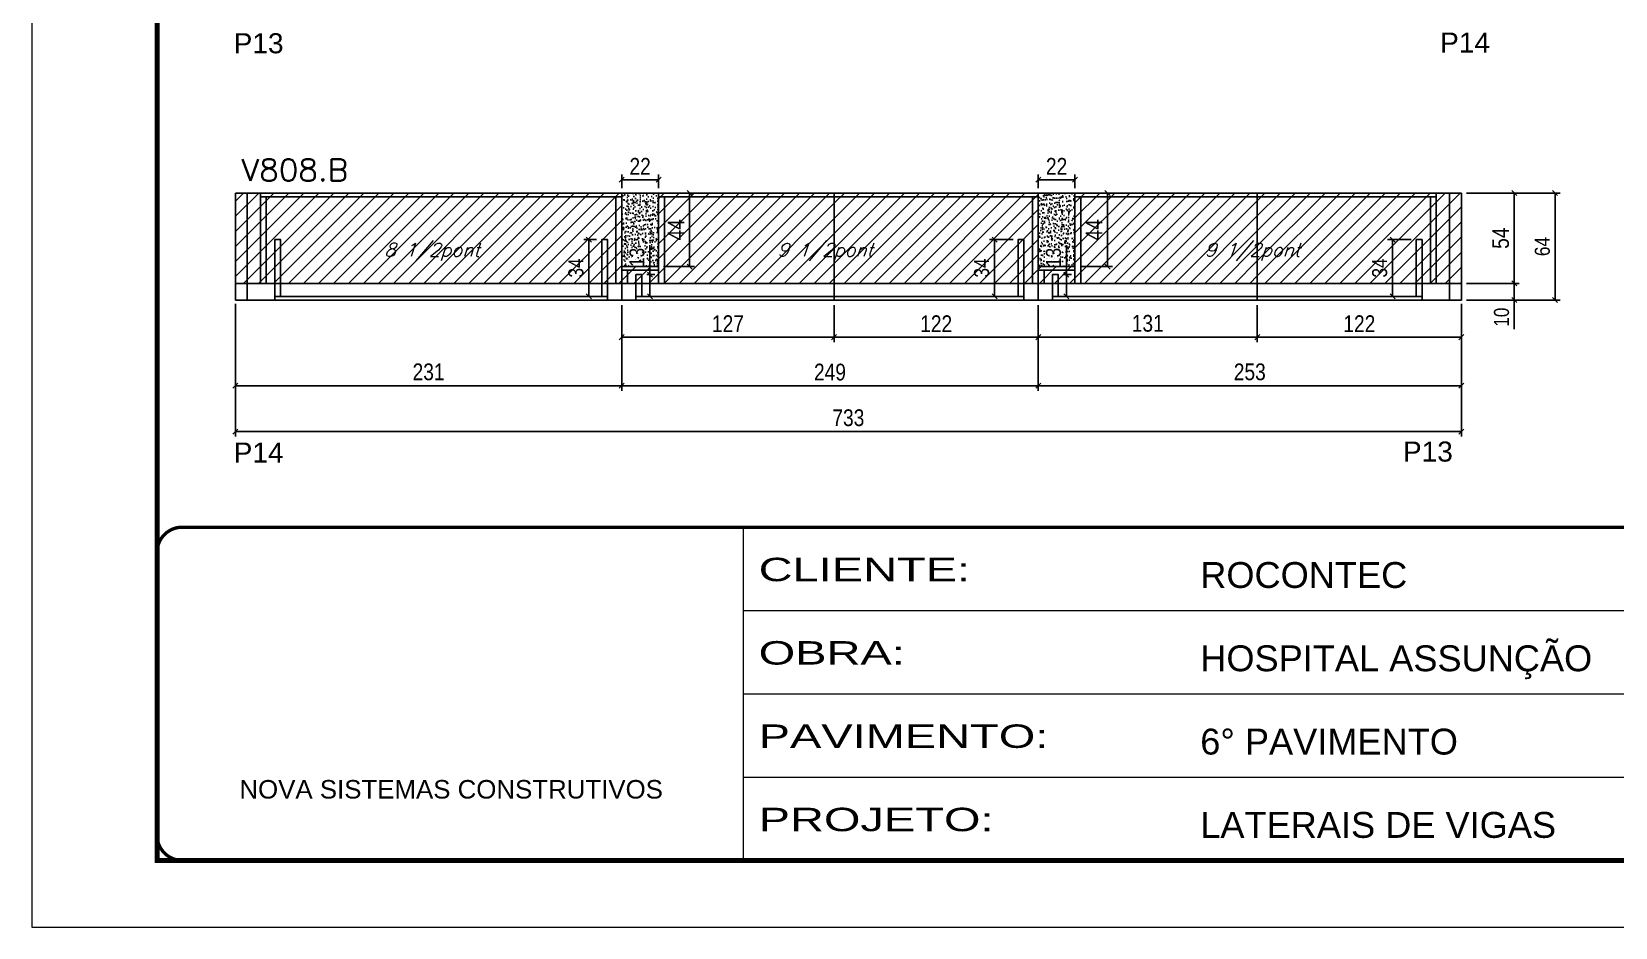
# Model space of a CAD drawing. Extents: x -20960 to -5926, y -2106 to 21915.
# Drawn here: x -12207 to -11260, y 16271 to 16807 of the extents above; entities that cross this region are included whole.
import ezdxf

# ---------------------------------------------------------------- set-up
doc = ezdxf.new("R2010")
doc.units = 0
doc.linetypes.add('CONTINUO', pattern=[0])
doc.linetypes.add('DASHED', pattern=[0.75, 0.5, -0.25])
for name, color, linetype in [('5', 5, 'Continuous'), ('COTA', 241, 'Continuous'), ('Painéis', 200, 'Continuous'), ('Reaproveitamento', 251, 'Continuous'), ('SARR_2.2x7', 40, 'Continuous'), ('SARR_3.5x7', 81, 'Continuous'), ('texto', 7, 'Continuous')]:
    doc.layers.add(name, color=color, linetype=linetype)
for name, color, linetype, lineweight in [('Folhas', 255, 'Continuous', 9), ('SARRAFO DE PRESSAO', 251, 'DASHED', 9), ('Texto Seção', 7, 'Continuous', 15)]:
    doc.layers.add(name, color=color, linetype=linetype, lineweight=lineweight)
doc.styles.add('ARIAL', font='arial.ttf')
doc.styles.add('COTA TECNICA', font='techl___.ttf', dxfattribs={"height": 10})
doc.styles.add('COTA TECNICA-50', font='techl___.ttf', dxfattribs={"height": 9})
doc.styles.add('REGUA-120', font='ROMANS.shx', dxfattribs={"height": 15})
doc.styles.add('Romans', font='romans.shx')
doc.styles.get("Standard").update_dxf_attribs({"font": 'arial.ttf'})
doc.styles.add('Tecnologia', font='')
doc.styles.get('Tecnologia').set_extended_font_data('Forgotten Futurist')
doc.dimstyles.new('COTA PAINEL-50', dxfattribs={"dimtxt": 9, "dimasz": 3, "dimexe": 3, "dimexo": 3, "dimgap": 3, "dimtad": 1, "dimdec": 1, "dimzin": 12, "dimdsep": 46, "dimtxsty": 'COTA TECNICA-50', "dimblk1": 'OBLIQUE', "dimblk2": 'OBLIQUE', "dimsah": 1, "dimcen": 0.9, "dimclrd": 4, "dimclre": 4, "dimclrt": 240, "dimadec": 1, "dimazin": 3, "dimtfac": 1, "dimtdec": 1, "dimtmove": 0, "dimatfit": 3, "dimfxl": 1, "dimtolj": 1, "dimtzin": 12, "dimarcsym": 0})
doc.dimstyles.new('PAINEL', dxfattribs={"dimtxt": 10, "dimasz": 3, "dimexe": 3, "dimexo": 3, "dimgap": 3, "dimtad": 1, "dimdec": 1, "dimzin": 12, "dimdsep": 46, "dimtxsty": 'COTA TECNICA', "dimblk1": 'OBLIQUE', "dimblk2": 'OBLIQUE', "dimsah": 1, "dimcen": 0.9, "dimclrd": 4, "dimclre": 4, "dimclrt": 240, "dimadec": 1, "dimazin": 3, "dimtfac": 1, "dimtdec": 1, "dimtmove": 0, "dimatfit": 3, "dimfxl": 1, "dimtolj": 1, "dimtzin": 12, "dimarcsym": 0})
pattern_1 = [(50, (-143529.248, -15573.5878), (5.46554007, -0.47817257), [0.5715, -6.2865]), (355, (-143529.248, -15573.588), (-1.05730264, 5.73170536), [0.4572, -5.02921753]), (100.4514447, (-143528.7924, -15573.6276), (4.40823741, 5.25353256), [0.48570026, -5.34270734]), (46.1842, (-143529.248, -15572.064), (8.13237123, -1.26126984), [0.85725, -9.42975]), (96.6355576, (-143528.57, -15572.169), (7.122124, 7.42278374), [0.7285507, -8.01406824]), (351.184151, (-143529.248, -15572.064), (7.122124, 7.42278374), [0.685799, -7.54379196]), (21, (-143528.486, -15572.4448), (4.54843174, -3.06795595), [0.5715, -6.2865]), (326, (-143528.486, -15572.445), (1.85406085, 5.52563898), [0.4572, -5.0292]), (71.451445, (-143528.107, -15572.7004), (6.40249258, 2.45768307), [0.48570026, -5.34269813]), (37.5, (-143529.2479, -15573.5878), (0.092658098, 2.536651166), [0, -4.96824, 0, -5.1054, 0, -5.04825]), (7.5, (-143529.248, -15573.5878), (2.004589875, 3.005417245), [0, -2.91084, 0, -4.85394, 0, -1.92405]), (327.5, (-143530.9472, -15573.5878), (4.067717855, -0.17186232), [0, -1.905, 0, -5.9436, 0, -7.8867]), (317.5, (-143531.709, -15573.5878), (4.44387544, 0.76279473), [0, -2.4765, 0, -3.94716, 0, -5.6007])]
pattern_2 = [(45, (-154545.2446, -16016.1105), (-4.49012806, 4.49012806), [])]

# ---------------------------------------------------------------- blocks, each defined once
blk = doc.blocks.new('9999999999')
at = {"color": 30, "linetype": 'CONTINUO'}
for p, q in [((98564.56, 34230.21), (98564.56, 34429.45)), ((98564.56, 34379.64), (99583.98, 34379.64)), ((98564.56, 34329.83), (99487.98, 34329.83)), ((98564.56, 34280.02), (99487.98, 34280.02))]:
    blk.add_line(p, q, dxfattribs=at)
at = {"color": 30, "linetype": 'CONTINUO', "const_width": 2}
blk.add_lwpolyline([(99583.98, 34230.21), (99583.98, 34414.45, 0.414214), (99568.98, 34429.45), (98228.98, 34429.45, 0.414214), (98213.98, 34414.45), (98213.98, 34245.21, 0.414214), (98228.98, 34230.21), (99583.98, 34230.21)], format="xyb", dxfattribs=at)
at = {"layer": 'Folhas'}
blk.add_lwpolyline([(98138.98, 34190.21), (99623.98, 34190.21), (99623.98, 35240.21), (98138.98, 35240.21)], close=True, dxfattribs=at)
at = {"layer": 'Folhas', "color": 30, "const_width": 3}
blk.add_lwpolyline([(98213.98, 34230.21), (99583.98, 34230.21), (99583.98, 35200.21), (98213.98, 35200.21)], close=True, dxfattribs=at)
at = {"color": 7, "linetype": 'Continuous', "ltscale": 5, "style": 'ARIAL'}
for s, height, p in [('ROCONTEC', 15.483, (98837.68, 34393.13)), ('HOSPITAL ASSUNÇÃO', 15.4829, (98837.68, 34343.32)), ('6° PAVIMENTO', 15.4829, (98837.68, 34293.51)), ('NOVA SISTEMAS CONSTRUTIVOS', 11.0592, (98263.19, 34267.21)), ('LATERAIS DE VIGAS', 15.4829, (98837.68, 34243.7))]:
    blk.add_text(s, height=height, dxfattribs=at).set_placement(p)
at = {"layer": 'Folhas', "color": 7, "style": 'Tecnologia', "width": 1.5}
for s, p in [('CLIENTE:', (98573.65, 34397.17)), ('OBRA:', (98573.65, 34347.31)), ('PAVIMENTO:', (98573.65, 34297.5)), ('PROJETO:', (98573.65, 34247.69))]:
    blk.add_text(s, height=14, dxfattribs=at).set_placement(p)
blk = doc.blocks.new('_Oblique')
at = {"color": 0, "linetype": 'ByBlock', "lineweight": -2}
blk.add_line((-0.5, -0.5), (0.5, 0.5), dxfattribs=at)
blk = doc.blocks.new('*D641')
at = {"layer": 'COTA', "color": 4, "linetype": 'ByBlock', "lineweight": -2, "transparency": 16777216}
for p, q in [((-11605.2, 16643.15), (-11605.2, 16591.94)), ((-11352.2, 16643.15), (-11352.2, 16591.94)), ((-11352.2, 16594.94), (-11605.2, 16594.94))]:
    blk.add_line(p, q, dxfattribs=at)
at = {"layer": 'Defpoints', "color": 0, "linetype": 'ByBlock', "transparency": 16777216}
for p in [(-11605.2, 16646.15), (-11352.2, 16646.15), (-11605.2, 16594.94)]:
    blk.add_point(p, dxfattribs=at)
at = {"layer": 'COTA', "color": 4, "linetype": 'ByBlock', "lineweight": -2, "transparency": 16777216, "xscale": 3, "yscale": 3, "zscale": 3, "rotation": 180}
blk.add_blockref('_Oblique', (-11605.2, 16594.94), dxfattribs=at)
at = {"layer": 'COTA', "color": 4, "linetype": 'ByBlock', "lineweight": -2, "transparency": 16777216, "xscale": 3, "yscale": 3, "zscale": 3}
blk.add_blockref('_Oblique', (-11352.2, 16594.94), dxfattribs=at)
at = {"layer": 'COTA', "color": 240, "linetype": 'ByBlock', "transparency": 16777216, "insert": (-11478.7, 16603.16), "char_height": 10, "attachment_point": 5, "style": 'COTA TECNICA'}
blk.add_mtext('\\A1;253', dxfattribs=at)
blk = doc.blocks.new('*D642')
at = {"layer": 'COTA', "color": 4, "linetype": 'ByBlock', "lineweight": -2, "transparency": 16777216}
for p, q in [((-11854.2, 16643.15), (-11854.2, 16591.94)), ((-11605.2, 16643.15), (-11605.2, 16591.94)), ((-11605.2, 16594.94), (-11854.2, 16594.94))]:
    blk.add_line(p, q, dxfattribs=at)
at = {"layer": 'Defpoints', "color": 0, "linetype": 'ByBlock', "transparency": 16777216}
for p in [(-11854.2, 16646.15), (-11605.2, 16646.15), (-11854.2, 16594.94)]:
    blk.add_point(p, dxfattribs=at)
at = {"layer": 'COTA', "color": 4, "linetype": 'ByBlock', "lineweight": -2, "transparency": 16777216, "xscale": 3, "yscale": 3, "zscale": 3, "rotation": 180}
blk.add_blockref('_Oblique', (-11854.2, 16594.94), dxfattribs=at)
at = {"layer": 'COTA', "color": 4, "linetype": 'ByBlock', "lineweight": -2, "transparency": 16777216, "xscale": 3, "yscale": 3, "zscale": 3}
blk.add_blockref('_Oblique', (-11605.2, 16594.94), dxfattribs=at)
at = {"layer": 'COTA', "color": 240, "linetype": 'ByBlock', "transparency": 16777216, "insert": (-11729.7, 16603.04), "char_height": 10, "attachment_point": 5, "style": 'COTA TECNICA'}
blk.add_mtext('\\A1;249', dxfattribs=at)
blk = doc.blocks.new('*D643')
at = {"layer": 'COTA', "color": 4, "linetype": 'ByBlock', "lineweight": -2, "transparency": 16777216}
for p, q in [((-12085.2, 16643.15), (-12085.2, 16591.94)), ((-11854.2, 16643.15), (-11854.2, 16591.94)), ((-11854.2, 16594.94), (-12085.2, 16594.94))]:
    blk.add_line(p, q, dxfattribs=at)
at = {"layer": 'Defpoints', "color": 0, "linetype": 'ByBlock', "transparency": 16777216}
for p in [(-12085.2, 16646.15), (-11854.2, 16646.15), (-12085.2, 16594.94)]:
    blk.add_point(p, dxfattribs=at)
at = {"layer": 'COTA', "color": 4, "linetype": 'ByBlock', "lineweight": -2, "transparency": 16777216, "xscale": 3, "yscale": 3, "zscale": 3, "rotation": 180}
blk.add_blockref('_Oblique', (-12085.2, 16594.94), dxfattribs=at)
at = {"layer": 'COTA', "color": 4, "linetype": 'ByBlock', "lineweight": -2, "transparency": 16777216, "xscale": 3, "yscale": 3, "zscale": 3}
blk.add_blockref('_Oblique', (-11854.2, 16594.94), dxfattribs=at)
at = {"layer": 'COTA', "color": 240, "linetype": 'ByBlock', "transparency": 16777216, "insert": (-11969.7, 16603.16), "char_height": 10, "attachment_point": 5, "style": 'COTA TECNICA'}
blk.add_mtext('\\A1;231', dxfattribs=at)
blk = doc.blocks.new('*D644')
at = {"layer": 'COTA', "color": 4, "linetype": 'ByBlock', "lineweight": -2, "transparency": 16777216}
for p, q in [((-11474.2, 16643.15), (-11474.2, 16620.96)), ((-11352.2, 16643.15), (-11352.2, 16620.96)), ((-11352.2, 16623.96), (-11474.2, 16623.96))]:
    blk.add_line(p, q, dxfattribs=at)
at = {"layer": 'Defpoints', "color": 0, "linetype": 'ByBlock', "transparency": 16777216}
for p in [(-11474.2, 16646.15), (-11352.2, 16646.15), (-11474.2, 16623.96)]:
    blk.add_point(p, dxfattribs=at)
at = {"layer": 'COTA', "color": 4, "linetype": 'ByBlock', "lineweight": -2, "transparency": 16777216, "xscale": 3, "yscale": 3, "zscale": 3, "rotation": 180}
blk.add_blockref('_Oblique', (-11474.2, 16623.96), dxfattribs=at)
at = {"layer": 'COTA', "color": 4, "linetype": 'ByBlock', "lineweight": -2, "transparency": 16777216, "xscale": 3, "yscale": 3, "zscale": 3}
blk.add_blockref('_Oblique', (-11352.2, 16623.96), dxfattribs=at)
at = {"layer": 'COTA', "color": 240, "linetype": 'ByBlock', "transparency": 16777216, "insert": (-11413.2, 16632.02), "char_height": 10, "attachment_point": 5, "style": 'COTA TECNICA'}
blk.add_mtext('\\A1;122', dxfattribs=at)
blk = doc.blocks.new('*D645')
at = {"layer": 'COTA', "color": 4, "linetype": 'ByBlock', "lineweight": -2, "transparency": 16777216}
for p, q in [((-11605.2, 16643.15), (-11605.2, 16620.96)), ((-11474.2, 16643.15), (-11474.2, 16620.96)), ((-11474.2, 16623.96), (-11605.2, 16623.96))]:
    blk.add_line(p, q, dxfattribs=at)
at = {"layer": 'Defpoints', "color": 0, "linetype": 'ByBlock', "transparency": 16777216}
for p in [(-11605.2, 16646.15), (-11474.2, 16646.15), (-11605.2, 16623.96)]:
    blk.add_point(p, dxfattribs=at)
at = {"layer": 'COTA', "color": 4, "linetype": 'ByBlock', "lineweight": -2, "transparency": 16777216, "xscale": 3, "yscale": 3, "zscale": 3, "rotation": 180}
blk.add_blockref('_Oblique', (-11605.2, 16623.96), dxfattribs=at)
at = {"layer": 'COTA', "color": 4, "linetype": 'ByBlock', "lineweight": -2, "transparency": 16777216, "xscale": 3, "yscale": 3, "zscale": 3}
blk.add_blockref('_Oblique', (-11474.2, 16623.96), dxfattribs=at)
at = {"layer": 'COTA', "color": 240, "linetype": 'ByBlock', "transparency": 16777216, "insert": (-11539.7, 16632.18), "char_height": 10, "attachment_point": 5, "style": 'COTA TECNICA'}
blk.add_mtext('\\A1;131', dxfattribs=at)
blk = doc.blocks.new('*D646')
at = {"layer": 'COTA', "color": 4, "linetype": 'ByBlock', "lineweight": -2, "transparency": 16777216}
for p, q in [((-11727.2, 16643.15), (-11727.2, 16620.96)), ((-11605.2, 16643.15), (-11605.2, 16620.96)), ((-11605.2, 16623.96), (-11727.2, 16623.96))]:
    blk.add_line(p, q, dxfattribs=at)
at = {"layer": 'Defpoints', "color": 0, "linetype": 'ByBlock', "transparency": 16777216}
for p in [(-11727.2, 16646.15), (-11605.2, 16646.15), (-11727.2, 16623.96)]:
    blk.add_point(p, dxfattribs=at)
at = {"layer": 'COTA', "color": 4, "linetype": 'ByBlock', "lineweight": -2, "transparency": 16777216, "xscale": 3, "yscale": 3, "zscale": 3, "rotation": 180}
blk.add_blockref('_Oblique', (-11727.2, 16623.96), dxfattribs=at)
at = {"layer": 'COTA', "color": 4, "linetype": 'ByBlock', "lineweight": -2, "transparency": 16777216, "xscale": 3, "yscale": 3, "zscale": 3}
blk.add_blockref('_Oblique', (-11605.2, 16623.96), dxfattribs=at)
at = {"layer": 'COTA', "color": 240, "linetype": 'ByBlock', "transparency": 16777216, "insert": (-11666.2, 16632.02), "char_height": 10, "attachment_point": 5, "style": 'COTA TECNICA'}
blk.add_mtext('\\A1;122', dxfattribs=at)
blk = doc.blocks.new('*D647')
at = {"layer": 'COTA', "color": 4, "linetype": 'ByBlock', "lineweight": -2, "transparency": 16777216}
for p, q in [((-11854.2, 16643.15), (-11854.2, 16620.96)), ((-11727.2, 16643.15), (-11727.2, 16620.96)), ((-11727.2, 16623.96), (-11854.2, 16623.96))]:
    blk.add_line(p, q, dxfattribs=at)
at = {"layer": 'Defpoints', "color": 0, "linetype": 'ByBlock', "transparency": 16777216}
for p in [(-11854.2, 16646.15), (-11727.2, 16646.15), (-11854.2, 16623.96)]:
    blk.add_point(p, dxfattribs=at)
at = {"layer": 'COTA', "color": 4, "linetype": 'ByBlock', "lineweight": -2, "transparency": 16777216, "xscale": 3, "yscale": 3, "zscale": 3, "rotation": 180}
blk.add_blockref('_Oblique', (-11854.2, 16623.96), dxfattribs=at)
at = {"layer": 'COTA', "color": 4, "linetype": 'ByBlock', "lineweight": -2, "transparency": 16777216, "xscale": 3, "yscale": 3, "zscale": 3}
blk.add_blockref('_Oblique', (-11727.2, 16623.96), dxfattribs=at)
at = {"layer": 'COTA', "color": 240, "linetype": 'ByBlock', "transparency": 16777216, "insert": (-11790.7, 16632.04), "char_height": 10, "attachment_point": 5, "style": 'COTA TECNICA'}
blk.add_mtext('\\A1;127', dxfattribs=at)
blk = doc.blocks.new('*D648')
at = {"layer": 'COTA', "color": 4, "linetype": 'ByBlock', "lineweight": -2, "transparency": 16777216}
for p, q in [((-11829.2, 16710.15), (-11810.6, 16710.15)), ((-11813.6, 16710.15), (-11813.6, 16666.15)), ((-11829.2, 16666.15), (-11810.6, 16666.15))]:
    blk.add_line(p, q, dxfattribs=at)
at = {"layer": 'Defpoints', "color": 0, "linetype": 'ByBlock', "transparency": 16777216}
for p in [(-11832.2, 16710.15), (-11832.2, 16666.15), (-11813.6, 16666.15)]:
    blk.add_point(p, dxfattribs=at)
at = {"layer": 'COTA', "color": 4, "linetype": 'ByBlock', "lineweight": -2, "transparency": 16777216, "xscale": 3, "yscale": 3, "zscale": 3}
for p, rotation in [((-11813.6, 16710.15), 90), ((-11813.6, 16666.15), 270)]:
    blk.add_blockref('_Oblique', p, dxfattribs=dict(at, rotation=rotation))
at = {"layer": 'COTA', "color": 240, "linetype": 'ByBlock', "transparency": 16777216, "insert": (-11821.68, 16688.15), "char_height": 10, "attachment_point": 5, "rotation": 90, "style": 'COTA TECNICA'}
blk.add_mtext('\\A1;44', dxfattribs=at)
blk = doc.blocks.new('*D649')
at = {"layer": 'COTA', "color": 4, "linetype": 'ByBlock', "lineweight": -2, "transparency": 16777216}
for p, q in [((-11580.2, 16710.15), (-11560.76, 16710.15)), ((-11563.76, 16710.15), (-11563.76, 16666.15)), ((-11580.2, 16666.15), (-11560.76, 16666.15))]:
    blk.add_line(p, q, dxfattribs=at)
at = {"layer": 'Defpoints', "color": 0, "linetype": 'ByBlock', "transparency": 16777216}
for p in [(-11583.2, 16710.15), (-11583.2, 16666.15), (-11563.76, 16666.15)]:
    blk.add_point(p, dxfattribs=at)
at = {"layer": 'COTA', "color": 4, "linetype": 'ByBlock', "lineweight": -2, "transparency": 16777216, "xscale": 3, "yscale": 3, "zscale": 3}
for p, rotation in [((-11563.76, 16710.15), 90), ((-11563.76, 16666.15), 270)]:
    blk.add_blockref('_Oblique', p, dxfattribs=dict(at, rotation=rotation))
at = {"layer": 'COTA', "color": 240, "linetype": 'ByBlock', "transparency": 16777216, "insert": (-11571.84, 16688.15), "char_height": 10, "attachment_point": 5, "rotation": 90, "style": 'COTA TECNICA'}
blk.add_mtext('\\A1;44', dxfattribs=at)
blk = doc.blocks.new('*D650')
at = {"layer": 'COTA', "color": 4, "linetype": 'ByBlock', "lineweight": -2, "transparency": 16777216}
for p, q in [((-11349.2, 16710.15), (-11317.56, 16710.15)), ((-11320.56, 16710.15), (-11320.56, 16656.15)), ((-11349.2, 16656.15), (-11317.56, 16656.15))]:
    blk.add_line(p, q, dxfattribs=at)
at = {"layer": 'Defpoints', "color": 0, "linetype": 'ByBlock', "transparency": 16777216}
for p in [(-11352.2, 16710.15), (-11352.2, 16656.15), (-11320.56, 16656.15)]:
    blk.add_point(p, dxfattribs=at)
at = {"layer": 'COTA', "color": 4, "linetype": 'ByBlock', "lineweight": -2, "transparency": 16777216, "xscale": 3, "yscale": 3, "zscale": 3}
for p, rotation in [((-11320.56, 16710.15), 90), ((-11320.56, 16656.15), 270)]:
    blk.add_blockref('_Oblique', p, dxfattribs=dict(at, rotation=rotation))
at = {"layer": 'COTA', "color": 240, "linetype": 'ByBlock', "transparency": 16777216, "insert": (-11328.67, 16683.15), "char_height": 10, "attachment_point": 5, "rotation": 90, "style": 'COTA TECNICA'}
blk.add_mtext('\\A1;54', dxfattribs=at)
blk = doc.blocks.new('*D670')
at = {"layer": 'COTA', "color": 4, "lineweight": -2, "transparency": 16777216}
for p, q in [((-11854.2, 16713.15), (-11854.2, 16721.13)), ((-11832.2, 16718.13), (-11854.2, 16718.13)), ((-11832.2, 16713.15), (-11832.2, 16721.13))]:
    blk.add_line(p, q, dxfattribs=at)
at = {"layer": 'Defpoints', "color": 0, "transparency": 16777216}
for p in [(-11854.2, 16718.13), (-11854.2, 16710.15), (-11832.2, 16710.15)]:
    blk.add_point(p, dxfattribs=at)
at = {"layer": 'COTA', "color": 4, "lineweight": -2, "transparency": 16777216, "xscale": 3, "yscale": 3, "zscale": 3, "rotation": 180}
blk.add_blockref('_Oblique', (-11854.2, 16718.13), dxfattribs=at)
at = {"layer": 'COTA', "color": 4, "lineweight": -2, "transparency": 16777216, "xscale": 3, "yscale": 3, "zscale": 3}
blk.add_blockref('_Oblique', (-11832.2, 16718.13), dxfattribs=at)
at = {"layer": 'COTA', "color": 240, "transparency": 16777216, "insert": (-11843.2, 16726.13), "char_height": 10, "attachment_point": 5, "style": 'COTA TECNICA'}
blk.add_mtext('\\A1;22', dxfattribs=at)
blk = doc.blocks.new('*D671')
at = {"layer": 'COTA', "color": 4, "lineweight": -2, "transparency": 16777216}
for p, q in [((-11605.2, 16713.15), (-11605.2, 16721.13)), ((-11583.2, 16718.13), (-11605.2, 16718.13)), ((-11583.2, 16713.15), (-11583.2, 16721.13))]:
    blk.add_line(p, q, dxfattribs=at)
at = {"layer": 'Defpoints', "color": 0, "transparency": 16777216}
for p in [(-11605.2, 16718.13), (-11605.2, 16710.15), (-11583.2, 16710.15)]:
    blk.add_point(p, dxfattribs=at)
at = {"layer": 'COTA', "color": 4, "lineweight": -2, "transparency": 16777216, "xscale": 3, "yscale": 3, "zscale": 3, "rotation": 180}
blk.add_blockref('_Oblique', (-11605.2, 16718.13), dxfattribs=at)
at = {"layer": 'COTA', "color": 4, "lineweight": -2, "transparency": 16777216, "xscale": 3, "yscale": 3, "zscale": 3}
blk.add_blockref('_Oblique', (-11583.2, 16718.13), dxfattribs=at)
at = {"layer": 'COTA', "color": 240, "transparency": 16777216, "insert": (-11594.2, 16726.13), "char_height": 10, "attachment_point": 5, "style": 'COTA TECNICA'}
blk.add_mtext('\\A1;22', dxfattribs=at)
blk = doc.blocks.new('*D654')
at = {"layer": 'COTA', "color": 4, "lineweight": -2, "ltscale": 25, "transparency": 16777216}
for p, q in [((-12085.2, 16643.88), (-12085.2, 16564.51)), ((-11352.2, 16643.88), (-11352.2, 16564.51)), ((-12085.2, 16567.51), (-11352.2, 16567.51))]:
    blk.add_line(p, q, dxfattribs=at)
at = {"layer": 'Defpoints', "color": 0, "ltscale": 25, "transparency": 16777216}
for p in [(-12085.2, 16646.88), (-11352.2, 16646.88), (-11352.2, 16567.51)]:
    blk.add_point(p, dxfattribs=at)
at = {"layer": 'COTA', "color": 4, "lineweight": -2, "ltscale": 25, "transparency": 16777216, "xscale": 3, "yscale": 3, "zscale": 3, "rotation": 180}
blk.add_blockref('_Oblique', (-12085.2, 16567.51), dxfattribs=at)
at = {"layer": 'COTA', "color": 4, "lineweight": -2, "ltscale": 25, "transparency": 16777216, "xscale": 3, "yscale": 3, "zscale": 3}
blk.add_blockref('_Oblique', (-11352.2, 16567.51), dxfattribs=at)
at = {"layer": 'COTA', "color": 240, "ltscale": 25, "transparency": 16777216, "insert": (-11718.7, 16575.73), "char_height": 10, "attachment_point": 5, "style": 'COTA TECNICA'}
blk.add_mtext('\\A1;733', dxfattribs=at)
blk = doc.blocks.new('*D675')
at = {"layer": 'COTA', "color": 4, "lineweight": -2, "transparency": 16777216}
for p, q in [((-11869.2, 16682.35), (-11876.87, 16682.35)), ((-11873.87, 16682.35), (-11873.87, 16648.35)), ((-11869.2, 16648.35), (-11876.87, 16648.35))]:
    blk.add_line(p, q, dxfattribs=at)
at = {"layer": 'Defpoints', "color": 0, "transparency": 16777216}
for p in [(-11866.2, 16682.35), (-11873.87, 16648.35), (-11866.2, 16648.35)]:
    blk.add_point(p, dxfattribs=at)
at = {"layer": 'COTA', "color": 4, "lineweight": -2, "transparency": 16777216, "xscale": 3, "yscale": 3, "zscale": 3}
for p, rotation in [((-11873.87, 16682.35), 90), ((-11873.87, 16648.35), 270)]:
    blk.add_blockref('_Oblique', p, dxfattribs=dict(at, rotation=rotation))
at = {"layer": 'COTA', "color": 240, "transparency": 16777216, "insert": (-11881.57, 16665.35), "char_height": 9, "attachment_point": 5, "rotation": 90, "style": 'COTA TECNICA-50'}
blk.add_mtext('\\A1;34', dxfattribs=at)
blk = doc.blocks.new('*D676')
at = {"layer": 'COTA', "color": 4, "lineweight": -2, "transparency": 16777216}
for p, q in [((-11837.36, 16661.35), (-11837.36, 16678.92)), ((-11839.2, 16661.35), (-11834.36, 16661.35)), ((-11837.36, 16648.35), (-11837.36, 16661.35)), ((-11839.2, 16648.35), (-11834.36, 16648.35))]:
    blk.add_line(p, q, dxfattribs=at)
at = {"layer": 'Defpoints', "color": 0, "transparency": 16777216}
for p in [(-11842.2, 16661.35), (-11837.36, 16661.35), (-11842.2, 16648.35)]:
    blk.add_point(p, dxfattribs=at)
at = {"layer": 'COTA', "color": 4, "lineweight": -2, "transparency": 16777216, "xscale": 3, "yscale": 3, "zscale": 3}
for p, rotation in [((-11837.36, 16661.35), 90), ((-11837.36, 16648.35), 270)]:
    blk.add_blockref('_Oblique', p, dxfattribs=dict(at, rotation=rotation))
at = {"layer": 'COTA', "color": 240, "transparency": 16777216, "insert": (-11845.05, 16671.64), "char_height": 9, "attachment_point": 5, "rotation": 90, "style": 'COTA TECNICA-50'}
blk.add_mtext('\\A1;13', dxfattribs=at)
blk = doc.blocks.new('*D677')
at = {"layer": 'COTA', "color": 4, "lineweight": -2, "transparency": 16777216}
for p, q in [((-11620.2, 16682.35), (-11634.3, 16682.35)), ((-11631.3, 16648.35), (-11631.3, 16682.35)), ((-11620.2, 16648.35), (-11634.3, 16648.35))]:
    blk.add_line(p, q, dxfattribs=at)
at = {"layer": 'Defpoints', "color": 0, "transparency": 16777216}
for p in [(-11631.3, 16682.35), (-11617.2, 16682.35), (-11617.2, 16648.35)]:
    blk.add_point(p, dxfattribs=at)
at = {"layer": 'COTA', "color": 4, "lineweight": -2, "transparency": 16777216, "xscale": 3, "yscale": 3, "zscale": 3}
for p, rotation in [((-11631.3, 16682.35), 90), ((-11631.3, 16648.35), 270)]:
    blk.add_blockref('_Oblique', p, dxfattribs=dict(at, rotation=rotation))
at = {"layer": 'COTA', "color": 240, "transparency": 16777216, "insert": (-11639, 16665.35), "char_height": 9, "attachment_point": 5, "rotation": 90, "style": 'COTA TECNICA-50'}
blk.add_mtext('\\A1;34', dxfattribs=at)
blk = doc.blocks.new('*D678')
at = {"layer": 'COTA', "color": 4, "lineweight": -2, "transparency": 16777216}
for p, q in [((-11588.36, 16661.35), (-11588.36, 16678.92)), ((-11590.2, 16661.35), (-11585.36, 16661.35)), ((-11588.36, 16648.35), (-11588.36, 16661.35)), ((-11590.2, 16648.35), (-11585.36, 16648.35))]:
    blk.add_line(p, q, dxfattribs=at)
at = {"layer": 'Defpoints', "color": 0, "transparency": 16777216}
for p in [(-11593.2, 16661.35), (-11588.36, 16661.35), (-11593.2, 16648.35)]:
    blk.add_point(p, dxfattribs=at)
at = {"layer": 'COTA', "color": 4, "lineweight": -2, "transparency": 16777216, "xscale": 3, "yscale": 3, "zscale": 3}
for p, rotation in [((-11588.36, 16661.35), 90), ((-11588.36, 16648.35), 270)]:
    blk.add_blockref('_Oblique', p, dxfattribs=dict(at, rotation=rotation))
at = {"layer": 'COTA', "color": 240, "transparency": 16777216, "insert": (-11596.05, 16671.64), "char_height": 9, "attachment_point": 5, "rotation": 90, "style": 'COTA TECNICA-50'}
blk.add_mtext('\\A1;13', dxfattribs=at)
blk = doc.blocks.new('*D679')
at = {"layer": 'COTA', "color": 4, "lineweight": -2, "transparency": 16777216}
for p, q in [((-11382.2, 16682.35), (-11396.3, 16682.35)), ((-11393.3, 16648.35), (-11393.3, 16682.35)), ((-11382.2, 16648.35), (-11396.3, 16648.35))]:
    blk.add_line(p, q, dxfattribs=at)
at = {"layer": 'Defpoints', "color": 0, "transparency": 16777216}
for p in [(-11393.3, 16682.35), (-11379.2, 16682.35), (-11379.2, 16648.35)]:
    blk.add_point(p, dxfattribs=at)
at = {"layer": 'COTA', "color": 4, "lineweight": -2, "transparency": 16777216, "xscale": 3, "yscale": 3, "zscale": 3}
for p, rotation in [((-11393.3, 16682.35), 90), ((-11393.3, 16648.35), 270)]:
    blk.add_blockref('_Oblique', p, dxfattribs=dict(at, rotation=rotation))
at = {"layer": 'COTA', "color": 240, "transparency": 16777216, "insert": (-11401, 16665.35), "char_height": 9, "attachment_point": 5, "rotation": 90, "style": 'COTA TECNICA-50'}
blk.add_mtext('\\A1;34', dxfattribs=at)
blk = doc.blocks.new('*D680')
at = {"layer": 'COTA', "color": 4, "lineweight": -2, "transparency": 16777216}
for p, q in [((-11349.2, 16656.15), (-11317.56, 16656.15)), ((-11320.56, 16656.15), (-11320.56, 16646.15)), ((-11349.2, 16646.15), (-11317.56, 16646.15)), ((-11320.56, 16646.15), (-11320.56, 16628.67))]:
    blk.add_line(p, q, dxfattribs=at)
at = {"layer": 'Defpoints', "color": 0, "transparency": 16777216}
for p in [(-11352.2, 16656.15), (-11352.2, 16646.15), (-11320.56, 16646.15)]:
    blk.add_point(p, dxfattribs=at)
at = {"layer": 'COTA', "color": 4, "lineweight": -2, "transparency": 16777216, "xscale": 3, "yscale": 3, "zscale": 3}
for p, rotation in [((-11320.56, 16656.15), 90), ((-11320.56, 16646.15), 270)]:
    blk.add_blockref('_Oblique', p, dxfattribs=dict(at, rotation=rotation))
at = {"layer": 'COTA', "color": 240, "transparency": 16777216, "insert": (-11328.15, 16635.91), "char_height": 9, "attachment_point": 5, "rotation": 90, "style": 'COTA TECNICA-50'}
blk.add_mtext('\\A1;10', dxfattribs=at)
blk = doc.blocks.new('*D655')
at = {"layer": 'COTA', "color": 4, "lineweight": -2, "transparency": 16777216}
for p, q in [((-11349.2, 16710.15), (-11293.14, 16710.15)), ((-11296.14, 16646.15), (-11296.14, 16710.15)), ((-11349.2, 16646.15), (-11293.14, 16646.15))]:
    blk.add_line(p, q, dxfattribs=at)
at = {"layer": 'Defpoints', "color": 0, "transparency": 16777216}
for p in [(-11352.2, 16710.15), (-11296.14, 16710.15), (-11352.2, 16646.15)]:
    blk.add_point(p, dxfattribs=at)
at = {"layer": 'COTA', "color": 4, "lineweight": -2, "transparency": 16777216, "xscale": 3, "yscale": 3, "zscale": 3}
for p, rotation in [((-11296.14, 16710.15), 90), ((-11296.14, 16646.15), 270)]:
    blk.add_blockref('_Oblique', p, dxfattribs=dict(at, rotation=rotation))
at = {"layer": 'COTA', "color": 240, "transparency": 16777216, "insert": (-11303.73, 16678.15), "char_height": 9, "attachment_point": 5, "rotation": 90, "style": 'COTA TECNICA-50'}
blk.add_mtext('\\A1;64', dxfattribs=at)

msp = doc.modelspace()

# ---------------------------------------------------------------- hatches: boundary and pattern name
at = {"layer": 'COTA', "linetype": 'ByBlock'}
h = msp.add_hatch(dxfattribs=at)
h.set_pattern_fill('AR-CONC', color=256, scale=0.03)
h.set_pattern_definition(pattern_1)
h.paths.add_polyline_path([(-11854.2, 16710.15), (-11832.2, 16710.15), (-11832.2, 16666.15), (-11854.2, 16666.15), (-11854.2, 16666.15)])
h = msp.add_hatch(dxfattribs=at)
h.set_pattern_fill('AR-CONC', color=256, scale=0.03)
h.set_pattern_definition(pattern_1)
h.paths.add_polyline_path([(-11605.2, 16666.15), (-11583.2, 16666.15), (-11583.2, 16710.15), (-11605.2, 16710.15)])
at = {"layer": 'Reaproveitamento', "linetype": 'ByBlock'}
h = msp.add_hatch(dxfattribs=at)
h.set_pattern_fill('ANSI31', color=256, scale=2)
h.set_pattern_definition(pattern_2)
h.paths.add_polyline_path([(-11858.2, 16656.15), (-11854.2, 16656.15), (-11854.2, 16710.15), (-12085.2, 16710.15), (-12085.2, 16656.15)])
h = msp.add_hatch(dxfattribs=at)
h.set_pattern_fill('ANSI31', color=256, scale=2)
h.set_pattern_definition(pattern_2)
h.paths.add_polyline_path([(-11854.2, 16656.15), (-11727.2, 16656.15), (-11727.2, 16710.15), (-11832.2, 16710.15), (-11832.2, 16666.15), (-11854.2, 16666.15)])
h = msp.add_hatch(dxfattribs=at)
h.set_pattern_fill('ANSI31', color=256, scale=2)
h.set_pattern_definition(pattern_2)
h.paths.add_polyline_path([(-11727.2, 16656.15), (-11605.2, 16656.15), (-11605.2, 16710.15), (-11727.2, 16710.15)])
h = msp.add_hatch(dxfattribs=at)
h.set_pattern_fill('ANSI31', color=256, scale=2)
h.set_pattern_definition(pattern_2)
h.paths.add_polyline_path([(-11605.2, 16656.15), (-11474.2, 16656.15), (-11474.2, 16710.15), (-11583.2, 16710.15), (-11583.2, 16666.15), (-11605.2, 16666.15)])
h = msp.add_hatch(dxfattribs=at)
h.set_pattern_fill('ANSI31', color=256, scale=2)
h.set_pattern_definition(pattern_2)
h.paths.add_polyline_path([(-11474.2, 16656.15), (-11352.2, 16656.15), (-11352.2, 16710.15), (-11474.2, 16710.15)])

# ---------------------------------------------------------------- linework, layer by layer
at = {"layer": 'COTA', "linetype": 'ByBlock'}
for p, q in [((-11832.2, 16710.15), (-11854.2, 16710.15)), ((-11583.2, 16710.15), (-11605.2, 16710.15))]:
    msp.add_line(p, q, dxfattribs=at)
at = {"layer": 'Painéis', "linetype": 'ByBlock'}
for p, q in [((-12085.2, 16646.15), (-12085.2, 16710.15)), ((-12085.2, 16710.15), (-11854.2, 16710.15)), ((-11854.2, 16710.15), (-11854.2, 16666.15)), ((-11832.2, 16710.15), (-11605.2, 16710.15)), ((-11832.2, 16710.15), (-11832.2, 16666.15)), ((-11727.2, 16710.15), (-11727.2, 16646.15)), ((-11605.2, 16710.15), (-11605.2, 16666.15)), ((-11583.2, 16710.15), (-11352.2, 16710.15)), ((-11583.2, 16710.15), (-11583.2, 16666.15)), ((-11474.2, 16710.15), (-11474.2, 16646.15)), ((-11352.2, 16710.15), (-11352.2, 16646.15)), ((-11832.2, 16666.15), (-11854.2, 16666.15)), ((-11854.2, 16666.15), (-11854.2, 16646.15)), ((-11583.2, 16666.15), (-11605.2, 16666.15)), ((-11605.2, 16666.15), (-11605.2, 16646.15)), ((-11854.2, 16656.15), (-12085.2, 16656.15)), ((-11605.2, 16656.15), (-11858.2, 16656.15)), ((-11352.2, 16656.15), (-11605.2, 16656.15)), ((-11352.2, 16646.15), (-12085.2, 16646.15))]:
    msp.add_line(p, q, dxfattribs=at)
at = {"layer": 'SARR_2.2x7', "linetype": 'Continuous'}
for p, q in [((-12078.2, 16710.15), (-12078.2, 16656.15)), ((-12070.2, 16707.95), (-11854.2, 16707.95)), ((-11832.2, 16707.95), (-11605.2, 16707.95)), ((-11583.2, 16707.95), (-11367.2, 16707.95)), ((-11359.2, 16710.15), (-11359.2, 16656.15)), ((-12078.2, 16656.15), (-12078.2, 16646.15)), ((-11854.2, 16663.95), (-11832.2, 16663.95)), ((-11605.2, 16663.95), (-11583.2, 16663.95)), ((-11359.2, 16656.15), (-11359.2, 16646.15))]:
    msp.add_line(p, q, dxfattribs=at)
at = {"layer": 'SARR_2.2x7', "linetype": 'Continuous', "ltscale": 50}
for p, q in [((-12061.7, 16648.35), (-11862.7, 16648.35)), ((-11845.7, 16648.35), (-11613.7, 16648.35)), ((-11375.7, 16648.35), (-11596.7, 16648.35))]:
    msp.add_line(p, q, dxfattribs=at)
at = {"layer": 'SARR_3.5x7'}
for p, q in [((-12070.2, 16710.15), (-12070.2, 16656.15)), ((-12066.7, 16707.95), (-12066.7, 16656.15)), ((-11857.7, 16707.95), (-11857.7, 16656.15)), ((-11828.7, 16707.95), (-11828.7, 16656.15)), ((-11608.7, 16707.95), (-11608.7, 16656.15)), ((-11579.7, 16707.95), (-11579.7, 16656.15)), ((-11370.7, 16707.95), (-11370.7, 16656.15)), ((-11367.2, 16710.15), (-11367.2, 16656.15)), ((-11832.2, 16666.15), (-11832.2, 16656.15)), ((-11583.2, 16666.15), (-11583.2, 16656.15)), ((-11850.7, 16663.95), (-11850.7, 16656.15)), ((-11601.7, 16663.95), (-11601.7, 16656.15))]:
    msp.add_line(p, q, dxfattribs=at)
for points in [[(-12058.2, 16648.35), (-12058.2, 16682.35), (-12061.7, 16682.35), (-12061.7, 16646.15)], [(-11866.2, 16648.35), (-11866.2, 16682.35), (-11862.7, 16682.35), (-11862.7, 16646.15)], [(-11617.2, 16648.35), (-11617.2, 16682.35), (-11613.7, 16682.35), (-11613.7, 16646.15)], [(-11379.2, 16648.35), (-11379.2, 16682.35), (-11375.7, 16682.35), (-11375.7, 16646.15)], [(-11842.2, 16648.35), (-11842.2, 16661.35), (-11845.7, 16661.35), (-11845.7, 16646.15)], [(-11593.2, 16648.35), (-11593.2, 16661.35), (-11596.7, 16661.35), (-11596.7, 16646.15)]]:
    msp.add_lwpolyline(points, dxfattribs=at)

# ---------------------------------------------------------------- block references
at = {"layer": 'SARRAFO DE PRESSAO', "color": 6, "linetype": 'ByBlock'}
msp.add_blockref('9999999999', (-110345.98, -17919.11), dxfattribs=at)

# ---------------------------------------------------------------- texts
at = {"layer": '5', "linetype": 'Continuous'}
for s, p in [('P13', (-12086.22, 16793.71)), ('P14', (-11364.89, 16794.11)), ('P14', (-12086.22, 16548.97)), ('P13', (-11387.12, 16549.57))]:
    msp.add_text(s, height=12, rotation=0.00004, dxfattribs=at).set_placement(p)
at = {"layer": 'texto', "color": 2, "char_height": 8, "attachment_point": 5, "style": 'Romans'}
for s, insert in [('{\\Q19;\\C256;8 1/2pont}', (-11967.66, 16674.91)), ('{\\Q19;\\C256;9 1/2pont}', (-11732.55, 16674.91)), ('{\\Q19;\\C256;9 1/2pont}', (-11477.08, 16674.91))]:
    msp.add_mtext(s, dxfattribs=dict(at, insert=insert))
at = {"layer": 'Texto Seção', "style": 'REGUA-120', "width": 1.05}
msp.add_text('V808.B', height=13, dxfattribs=at).set_placement((-12081.48, 16717.44))

# ---------------------------------------------------------------- dimensions: what is measured, and where the dimension line sits
at = {"layer": 'COTA'}
for base, p1, p2, picture, middle in [((-11854.2, 16718.13), (-11832.2, 16710.15), (-11854.2, 16710.15), '*D670', (-11843.2, 16726.13)), ((-11605.2, 16718.13), (-11583.2, 16710.15), (-11605.2, 16710.15), '*D671', (-11594.2, 16726.13))]:
    dim = msp.add_linear_dim(base=base, p1=p1, p2=p2, dimstyle='PAINEL', dxfattribs=at)
    dim.commit()
    dim.dimension.update_dxf_attribs({"geometry": picture, "text_midpoint": middle})
at = {"layer": 'COTA', "linetype": 'ByBlock'}
for base, p1, p2, angle, picture, middle in [((-11813.6, 16666.15), (-11832.2, 16710.15), (-11832.2, 16666.15), 90, '*D648', (-11821.68, 16688.15)), ((-11563.76, 16666.15), (-11583.2, 16710.15), (-11583.2, 16666.15), 90, '*D649', (-11571.84, 16688.15)), ((-11320.56, 16656.15), (-11352.2, 16710.15), (-11352.2, 16656.15), 90, '*D650', (-11328.67, 16683.15)), ((-12085.2, 16594.94), (-11854.2, 16646.15), (-12085.2, 16646.15), 180, '*D643', (-11969.7, 16603.16)), ((-11854.2, 16594.94), (-11605.2, 16646.15), (-11854.2, 16646.15), 180, '*D642', (-11729.7, 16603.04)), ((-11854.2, 16623.96), (-11727.2, 16646.15), (-11854.2, 16646.15), 180, '*D647', (-11790.7, 16632.04)), ((-11727.2, 16623.96), (-11605.2, 16646.15), (-11727.2, 16646.15), 180, '*D646', (-11666.2, 16632.02)), ((-11605.2, 16594.94), (-11352.2, 16646.15), (-11605.2, 16646.15), 180, '*D641', (-11478.7, 16603.16)), ((-11605.2, 16623.96), (-11474.2, 16646.15), (-11605.2, 16646.15), 180, '*D645', (-11539.7, 16632.18)), ((-11474.2, 16623.96), (-11352.2, 16646.15), (-11474.2, 16646.15), 180, '*D644', (-11413.2, 16632.02))]:
    dim = msp.add_linear_dim(base=base, p1=p1, p2=p2, angle=angle, dimstyle='PAINEL', dxfattribs=at)
    dim.commit()
    dim.dimension.update_dxf_attribs({"geometry": picture, "text_midpoint": middle})
at = {"layer": 'COTA'}
for base, p1, p2, picture, middle in [((-11296.14, 16710.15), (-11352.2, 16646.15), (-11352.2, 16710.15), '*D655', (-11303.73, 16678.15)), ((-11873.87, 16648.35), (-11866.2, 16682.35), (-11866.2, 16648.35), '*D675', (-11881.57, 16665.35)), ((-11631.3, 16682.35), (-11617.2, 16648.35), (-11617.2, 16682.35), '*D677', (-11639, 16665.35)), ((-11393.3, 16682.35), (-11379.2, 16648.35), (-11379.2, 16682.35), '*D679', (-11401, 16665.35)), ((-11837.36, 16661.35), (-11842.2, 16648.35), (-11842.2, 16661.35), '*D676', (-11845.05, 16671.64)), ((-11588.36, 16661.35), (-11593.2, 16648.35), (-11593.2, 16661.35), '*D678', (-11596.05, 16671.64)), ((-11320.56, 16646.15), (-11352.2, 16656.15), (-11352.2, 16646.15), '*D680', (-11328.15, 16635.91))]:
    dim = msp.add_linear_dim(base=base, p1=p1, p2=p2, angle=90, dimstyle='COTA PAINEL-50', dxfattribs=at)
    dim.commit()
    dim.dimension.update_dxf_attribs({"geometry": picture, "text_midpoint": middle})
at = {"layer": 'COTA', "ltscale": 25}
dim = msp.add_linear_dim(base=(-11352.2, 16567.51), p1=(-12085.2, 16646.88), p2=(-11352.2, 16646.88), dimstyle='PAINEL', dxfattribs=at)
dim.commit()
dim.dimension.update_dxf_attribs({"geometry": '*D654', "text_midpoint": (-11718.7, 16575.73)})

doc.saveas('drawing.dxf')
